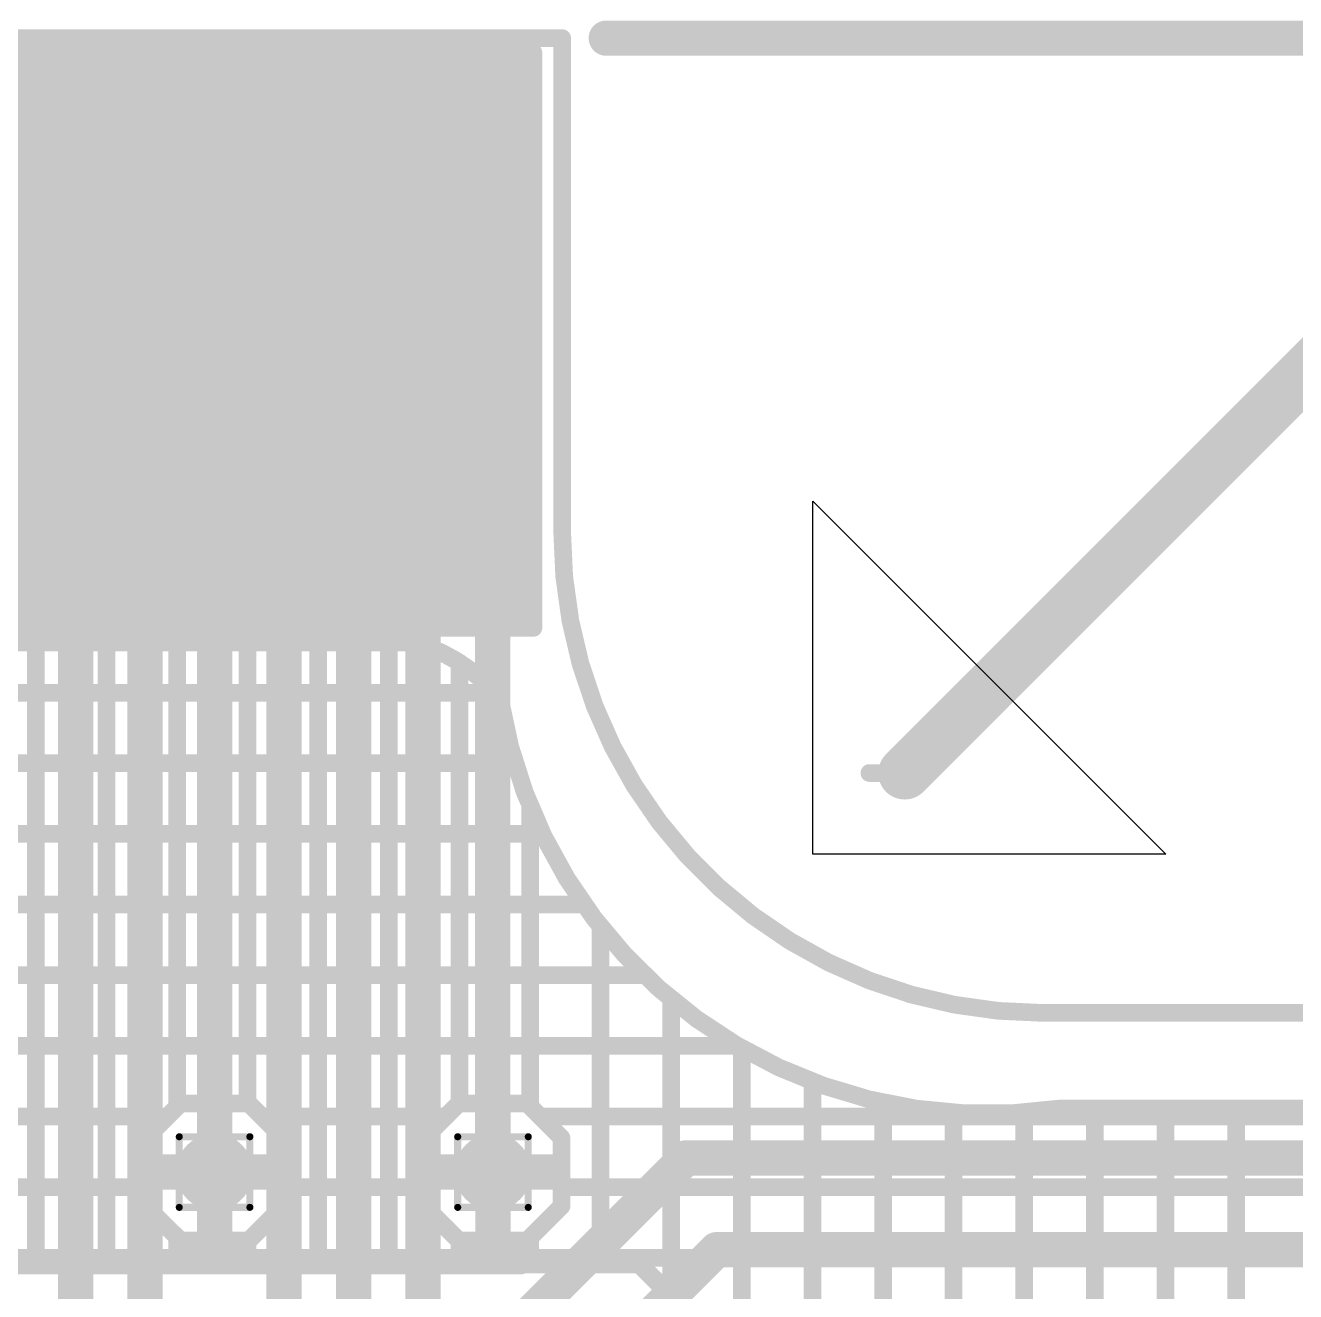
# Model space of a CAD drawing. Header units: inches. Extents: x -3.9 to 9.5, y -7 to 2.6.
# Drawn here: x 0.4977 to 0.8575, y -0.355 to 0.0036 of the extents above; entities that cross this region are included whole.
import ezdxf

# ---------------------------------------------------------------- set-up
doc = ezdxf.new("R2010")
doc.units = ezdxf.units.IN
doc.header["$MEASUREMENT"] = 0
for name, color, linetype in [('Board Outline', 216, 'Continuous'), ('Bottom Layer', 5, 'Continuous'), ('Bottom Overlay', 54, 'Continuous'), ('Bottom Paste', 16, 'Continuous'), ('Bottom Solder', 6, 'Continuous'), ('Dimension', 6, 'Continuous'), ('Drill Drawing', 1, 'Continuous'), ('Fabrication', 76, 'Continuous'), ('Top Layer', 1, 'Continuous'), ('Top Solder', 216, 'Continuous'), ('Via Holes', 16, 'Continuous')]:
    doc.layers.add(name, color=color, linetype=linetype)

# ---------------------------------------------------------------- blocks, each defined once
blk = doc.blocks.new('32_____R______P_____B_265')
at = {"layer": 'Bottom Layer'}
for points in [[(-0.29921, -0.07874), (-0.31102, -0.07874), (-0.31102, 0.07874), (-0.29921, 0.07874)], [(-0.27953, -0.07874), (-0.29134, -0.07874), (-0.29134, 0.07874), (-0.27953, 0.07874)], [(-0.25984, -0.07874), (-0.27165, -0.07874), (-0.27165, 0.07874), (-0.25984, 0.07874)], [(-0.24016, -0.07874), (-0.25197, -0.07874), (-0.25197, 0.07874), (-0.24016, 0.07874)], [(-0.22047, -0.07874), (-0.23228, -0.07874), (-0.23228, 0.07874), (-0.22047, 0.07874)], [(-0.20079, -0.07874), (-0.2126, -0.07874), (-0.2126, 0.07874), (-0.20079, 0.07874)], [(-0.1811, -0.07874), (-0.19291, -0.07874), (-0.19291, 0.07874), (-0.1811, 0.07874)], [(-0.16142, -0.07874), (-0.17323, -0.07874), (-0.17323, 0.07874), (-0.16142, 0.07874)], [(-0.14173, -0.07874), (-0.15354, -0.07874), (-0.15354, 0.07874), (-0.14173, 0.07874)], [(-0.12205, -0.07874), (-0.13386, -0.07874), (-0.13386, 0.07874), (-0.12205, 0.07874)], [(-0.10236, -0.07874), (-0.11417, -0.07874), (-0.11417, 0.07874), (-0.10236, 0.07874)], [(-0.08268, -0.07874), (-0.09449, -0.07874), (-0.09449, 0.07874), (-0.08268, 0.07874)], [(-0.06299, -0.07874), (-0.0748, -0.07874), (-0.0748, 0.07874), (-0.06299, 0.07874)], [(-0.04331, -0.07874), (-0.05512, -0.07874), (-0.05512, 0.07874), (-0.04331, 0.07874)], [(-0.02362, -0.07874), (-0.03543, -0.07874), (-0.03543, 0.07874), (-0.02362, 0.07874)], [(-0.00394, -0.07874), (-0.01575, -0.07874), (-0.01575, 0.07874), (-0.00394, 0.07874)], [(0.01575, -0.07874), (0.00394, -0.07874), (0.00394, 0.07874), (0.01575, 0.07874)], [(0.03543, -0.07874), (0.02362, -0.07874), (0.02362, 0.07874), (0.03543, 0.07874)], [(0.05512, -0.07874), (0.04331, -0.07874), (0.04331, 0.07874), (0.05512, 0.07874)], [(0.0748, -0.07874), (0.06299, -0.07874), (0.06299, 0.07874), (0.0748, 0.07874)], [(0.09449, -0.07874), (0.08268, -0.07874), (0.08268, 0.07874), (0.09449, 0.07874)], [(0.11417, -0.07874), (0.10236, -0.07874), (0.10236, 0.07874), (0.11417, 0.07874)], [(0.13386, -0.07874), (0.12205, -0.07874), (0.12205, 0.07874), (0.13386, 0.07874)], [(0.15354, -0.07874), (0.14173, -0.07874), (0.14173, 0.07874), (0.15354, 0.07874)], [(0.17323, -0.07874), (0.16142, -0.07874), (0.16142, 0.07874), (0.17323, 0.07874)], [(0.19291, -0.07874), (0.1811, -0.07874), (0.1811, 0.07874), (0.19291, 0.07874)], [(0.2126, -0.07874), (0.20079, -0.07874), (0.20079, 0.07874), (0.2126, 0.07874)], [(0.23228, -0.07874), (0.22047, -0.07874), (0.22047, 0.07874), (0.23228, 0.07874)], [(0.25197, -0.07874), (0.24016, -0.07874), (0.24016, 0.07874), (0.25197, 0.07874)], [(0.27165, -0.07874), (0.25984, -0.07874), (0.25984, 0.07874), (0.27165, 0.07874)], [(0.29134, -0.07874), (0.27953, -0.07874), (0.27953, 0.07874), (0.29134, 0.07874)], [(0.31102, -0.07874), (0.29921, -0.07874), (0.29921, 0.07874), (0.31102, 0.07874)]]:
    blk.add_hatch(color=5, dxfattribs=at).paths.add_polyline_path(points)
at = {"layer": 'Bottom Paste'}
for points in [[(-0.29921, -0.07874), (-0.31102, -0.07874), (-0.31102, 0.07874), (-0.29921, 0.07874)], [(-0.27953, -0.07874), (-0.29134, -0.07874), (-0.29134, 0.07874), (-0.27953, 0.07874)], [(-0.25984, -0.07874), (-0.27165, -0.07874), (-0.27165, 0.07874), (-0.25984, 0.07874)], [(-0.24016, -0.07874), (-0.25197, -0.07874), (-0.25197, 0.07874), (-0.24016, 0.07874)], [(-0.22047, -0.07874), (-0.23228, -0.07874), (-0.23228, 0.07874), (-0.22047, 0.07874)], [(-0.20079, -0.07874), (-0.2126, -0.07874), (-0.2126, 0.07874), (-0.20079, 0.07874)], [(-0.1811, -0.07874), (-0.19291, -0.07874), (-0.19291, 0.07874), (-0.1811, 0.07874)], [(-0.16142, -0.07874), (-0.17323, -0.07874), (-0.17323, 0.07874), (-0.16142, 0.07874)], [(-0.14173, -0.07874), (-0.15354, -0.07874), (-0.15354, 0.07874), (-0.14173, 0.07874)], [(-0.12205, -0.07874), (-0.13386, -0.07874), (-0.13386, 0.07874), (-0.12205, 0.07874)], [(-0.10236, -0.07874), (-0.11417, -0.07874), (-0.11417, 0.07874), (-0.10236, 0.07874)], [(-0.08268, -0.07874), (-0.09449, -0.07874), (-0.09449, 0.07874), (-0.08268, 0.07874)], [(-0.06299, -0.07874), (-0.0748, -0.07874), (-0.0748, 0.07874), (-0.06299, 0.07874)], [(-0.04331, -0.07874), (-0.05512, -0.07874), (-0.05512, 0.07874), (-0.04331, 0.07874)], [(-0.02362, -0.07874), (-0.03543, -0.07874), (-0.03543, 0.07874), (-0.02362, 0.07874)], [(-0.00394, -0.07874), (-0.01575, -0.07874), (-0.01575, 0.07874), (-0.00394, 0.07874)], [(0.01575, -0.07874), (0.00394, -0.07874), (0.00394, 0.07874), (0.01575, 0.07874)], [(0.03543, -0.07874), (0.02362, -0.07874), (0.02362, 0.07874), (0.03543, 0.07874)], [(0.05512, -0.07874), (0.04331, -0.07874), (0.04331, 0.07874), (0.05512, 0.07874)], [(0.0748, -0.07874), (0.06299, -0.07874), (0.06299, 0.07874), (0.0748, 0.07874)], [(0.09449, -0.07874), (0.08268, -0.07874), (0.08268, 0.07874), (0.09449, 0.07874)], [(0.11417, -0.07874), (0.10236, -0.07874), (0.10236, 0.07874), (0.11417, 0.07874)], [(0.13386, -0.07874), (0.12205, -0.07874), (0.12205, 0.07874), (0.13386, 0.07874)], [(0.15354, -0.07874), (0.14173, -0.07874), (0.14173, 0.07874), (0.15354, 0.07874)], [(0.17323, -0.07874), (0.16142, -0.07874), (0.16142, 0.07874), (0.17323, 0.07874)], [(0.19291, -0.07874), (0.1811, -0.07874), (0.1811, 0.07874), (0.19291, 0.07874)], [(0.2126, -0.07874), (0.20079, -0.07874), (0.20079, 0.07874), (0.2126, 0.07874)], [(0.23228, -0.07874), (0.22047, -0.07874), (0.22047, 0.07874), (0.23228, 0.07874)], [(0.25197, -0.07874), (0.24016, -0.07874), (0.24016, 0.07874), (0.25197, 0.07874)], [(0.27165, -0.07874), (0.25984, -0.07874), (0.25984, 0.07874), (0.27165, 0.07874)], [(0.29134, -0.07874), (0.27953, -0.07874), (0.27953, 0.07874), (0.29134, 0.07874)], [(0.31102, -0.07874), (0.29921, -0.07874), (0.29921, 0.07874), (0.31102, 0.07874)]]:
    blk.add_hatch(color=16, dxfattribs=at).paths.add_polyline_path(points)
at = {"layer": 'Bottom Solder'}
for points in [[(-0.29521, -0.08274), (-0.31502, -0.08274), (-0.31502, 0.08274), (-0.29521, 0.08274)], [(-0.27553, -0.08274), (-0.29534, -0.08274), (-0.29534, 0.08274), (-0.27553, 0.08274)], [(-0.25584, -0.08274), (-0.27565, -0.08274), (-0.27565, 0.08274), (-0.25584, 0.08274)], [(-0.23616, -0.08274), (-0.25597, -0.08274), (-0.25597, 0.08274), (-0.23616, 0.08274)], [(-0.21647, -0.08274), (-0.23628, -0.08274), (-0.23628, 0.08274), (-0.21647, 0.08274)], [(-0.19679, -0.08274), (-0.2166, -0.08274), (-0.2166, 0.08274), (-0.19679, 0.08274)], [(-0.1771, -0.08274), (-0.19691, -0.08274), (-0.19691, 0.08274), (-0.1771, 0.08274)], [(-0.15742, -0.08274), (-0.17723, -0.08274), (-0.17723, 0.08274), (-0.15742, 0.08274)], [(-0.13773, -0.08274), (-0.15754, -0.08274), (-0.15754, 0.08274), (-0.13773, 0.08274)], [(-0.11805, -0.08274), (-0.13786, -0.08274), (-0.13786, 0.08274), (-0.11805, 0.08274)], [(-0.09836, -0.08274), (-0.11817, -0.08274), (-0.11817, 0.08274), (-0.09836, 0.08274)], [(-0.07868, -0.08274), (-0.09849, -0.08274), (-0.09849, 0.08274), (-0.07868, 0.08274)], [(-0.05899, -0.08274), (-0.0788, -0.08274), (-0.0788, 0.08274), (-0.05899, 0.08274)], [(-0.03931, -0.08274), (-0.05912, -0.08274), (-0.05912, 0.08274), (-0.03931, 0.08274)], [(-0.01962, -0.08274), (-0.03943, -0.08274), (-0.03943, 0.08274), (-0.01962, 0.08274)], [(0.00006, -0.08274), (-0.01975, -0.08274), (-0.01975, 0.08274), (0.00006, 0.08274)], [(0.01975, -0.08274), (-0.00006, -0.08274), (-0.00006, 0.08274), (0.01975, 0.08274)], [(0.03943, -0.08274), (0.01962, -0.08274), (0.01962, 0.08274), (0.03943, 0.08274)], [(0.05912, -0.08274), (0.03931, -0.08274), (0.03931, 0.08274), (0.05912, 0.08274)], [(0.0788, -0.08274), (0.05899, -0.08274), (0.05899, 0.08274), (0.0788, 0.08274)], [(0.09849, -0.08274), (0.07868, -0.08274), (0.07868, 0.08274), (0.09849, 0.08274)], [(0.11817, -0.08274), (0.09836, -0.08274), (0.09836, 0.08274), (0.11817, 0.08274)], [(0.13786, -0.08274), (0.11805, -0.08274), (0.11805, 0.08274), (0.13786, 0.08274)], [(0.15754, -0.08274), (0.13773, -0.08274), (0.13773, 0.08274), (0.15754, 0.08274)], [(0.17723, -0.08274), (0.15742, -0.08274), (0.15742, 0.08274), (0.17723, 0.08274)], [(0.19691, -0.08274), (0.1771, -0.08274), (0.1771, 0.08274), (0.19691, 0.08274)], [(0.2166, -0.08274), (0.19679, -0.08274), (0.19679, 0.08274), (0.2166, 0.08274)], [(0.23628, -0.08274), (0.21647, -0.08274), (0.21647, 0.08274), (0.23628, 0.08274)], [(0.25597, -0.08274), (0.23616, -0.08274), (0.23616, 0.08274), (0.25597, 0.08274)], [(0.27565, -0.08274), (0.25584, -0.08274), (0.25584, 0.08274), (0.27565, 0.08274)], [(0.29534, -0.08274), (0.27553, -0.08274), (0.27553, 0.08274), (0.29534, 0.08274)], [(0.31502, -0.08274), (0.29521, -0.08274), (0.29521, 0.08274), (0.31502, 0.08274)]]:
    blk.add_hatch(color=6, dxfattribs=at).paths.add_polyline_path(points)
at = {"layer": 'Bottom Overlay'}
for points, const_width in [([(0.30612, 0.093), (0.29912, 0.1)], 0.00787), ([(0.31412, 0.1), (0.29912, 0.1)], 0.00787), ([(0.31412, 0.1), (0.30712, 0.093)], 0.00787), ([(0.31669, 0.084), (-0.31669, 0.084)], 0.005), ([(-0.31669, 0.084), (-0.31669, -0.079)], 0.005), ([(0.31669, 0.084), (0.19512, 0.084)], 0.005), ([(0.31669, 0.084), (0.31669, -0.079)], 0.005)]:
    blk.add_lwpolyline(points, dxfattribs=dict(at, const_width=const_width))
for points, const_width in [([(0.29715, 0.1, 1), (0.30109, 0.1, 1)], 0.00394), ([(0.29715, 0.1, 1), (0.30109, 0.1, 1)], 0.00394), ([(0.31215, 0.1, 1), (0.31609, 0.1, 1)], 0.00394), ([(0.31215, 0.1, 1), (0.31609, 0.1, 1)], 0.00394), ([(0.30415, 0.093, 1), (0.30809, 0.093, 1)], 0.00394), ([(0.30515, 0.093, 1), (0.30909, 0.093, 1)], 0.00394), ([(-0.31794, 0.084, 1), (-0.31544, 0.084, 1)], 0.0025), ([(-0.31794, 0.084, 1), (-0.31544, 0.084, 1)], 0.0025), ([(0.19387, 0.084, 1), (0.19637, 0.084, 1)], 0.0025), ([(0.31544, 0.084, 1), (0.31794, 0.084, 1)], 0.0025), ([(0.31544, 0.084, 1), (0.31794, 0.084, 1)], 0.0025), ([(0.31544, 0.084, 1), (0.31794, 0.084, 1)], 0.0025), ([(-0.31794, -0.079, 1), (-0.31544, -0.079, 1)], 0.0025), ([(0.31544, -0.079, 1), (0.31794, -0.079, 1)], 0.0025)]:
    blk.add_lwpolyline(points, format="xyb", close=True, dxfattribs=dict(at, const_width=const_width))

msp = doc.modelspace()

# ---------------------------------------------------------------- hatches: boundary and pattern name
at = {"layer": 'Bottom Layer'}
h = msp.add_hatch(color=5, dxfattribs=at)
edge = h.paths.add_edge_path()
edge.add_arc((0.55125, -0.32111), 0.00689, 0, 360)
h = msp.add_hatch(color=5, dxfattribs=at)
edge = h.paths.add_edge_path()
edge.add_arc((0.63012, -0.32111), 0.00689, 0, 360)
at = {"layer": 'Bottom Solder'}
h = msp.add_hatch(color=6, dxfattribs=at)
edge = h.paths.add_edge_path()
edge.add_arc((0.55125, -0.32111), 0.01089, 0, 360)
h = msp.add_hatch(color=6, dxfattribs=at)
edge = h.paths.add_edge_path()
edge.add_arc((0.63012, -0.32111), 0.01089, 0, 360)
at = {"layer": 'Top Layer'}
h = msp.add_hatch(color=1, dxfattribs=at)
edge = h.paths.add_edge_path()
edge.add_arc((0.55125, -0.32111), 0.00689, 0, 360)
h = msp.add_hatch(color=1, dxfattribs=at)
edge = h.paths.add_edge_path()
edge.add_arc((0.63012, -0.32111), 0.00689, 0, 360)
at = {"layer": 'Top Solder'}
h = msp.add_hatch(color=216, dxfattribs=at)
edge = h.paths.add_edge_path()
edge.add_arc((0.55125, -0.32111), 0.01089, 0, 360)
h = msp.add_hatch(color=216, dxfattribs=at)
edge = h.paths.add_edge_path()
edge.add_arc((0.63012, -0.32111), 0.01089, 0, 360)
at = {"layer": 'Via Holes'}
h = msp.add_hatch(color=7, dxfattribs=at)
edge = h.paths.add_edge_path()
edge.add_arc((0.55125, -0.32111), 0.00394, 0, 360)
h = msp.add_hatch(color=7, dxfattribs=at)
edge = h.paths.add_edge_path()
edge.add_arc((0.63012, -0.32111), 0.00394, 0, 360)

# ---------------------------------------------------------------- linework, layer by layer
at = {"layer": 'Board Outline', "const_width": 0.005}
for points in [[(0, 0), (0.64972, 0)], [(0.64972, -0.13992), (0.64972, 0)], [(0.78584, -0.27604), (0.92991, -0.27604)]]:
    msp.add_lwpolyline(points, dxfattribs=at)
at = {"layer": 'Board Outline', "const_width": 0.0025}
for points in [[(0.64847, 0, 1), (0.65097, 0, 1)], [(0.64847, 0, 1), (0.65097, 0, 1)], [(0.64847, -0.13992, 1), (0.65097, -0.13992, 1)], [(0.64847, -0.13992, 1), (0.65097, -0.13992, 1)], [(0.78459, -0.27604, 1), (0.78709, -0.27604, 1)], [(0.78459, -0.27604, 1), (0.78709, -0.27604, 1)]]:
    msp.add_lwpolyline(points, format="xyb", close=True, dxfattribs=at)
at = {"layer": 'Board Outline', "const_width": 0.005}
msp.add_lwpolyline([(0.78584, -0.27604, -0.414214), (0.64972, -0.13992)], format="xyb", dxfattribs=at)
at = {"layer": 'Bottom Layer', "const_width": 0.01}
for points in [[(0.51188, -0.38081), (0.51188, -0.08301)], [(0.53157, -0.44111), (0.53157, -0.08301)], [(0.55125, -0.32112), (0.55125, -0.08301)], [(0.57094, -0.44729), (0.57094, -0.08301)], [(0.59062, -0.38081), (0.59062, -0.08301)], [(0.61031, -0.43956), (0.61031, -0.08301)], [(0.62999, -0.32111), (0.62999, -0.08301)], [(0.63175, -0.37011), (0.68475, -0.31711)], [(0.68475, -0.31711), (0.92505, -0.31711)], [(0.65575, -0.38081), (0.69346, -0.34311)], [(0.69346, -0.34311), (0.92505, -0.34311)]]:
    msp.add_lwpolyline(points, dxfattribs=at)
at = {"layer": 'Bottom Layer', "const_width": 0.005}
for points in [[(0.50938, -0.08301, 1), (0.51438, -0.08301, 1)], [(0.52907, -0.08301, 1), (0.53407, -0.08301, 1)], [(0.54875, -0.08301, 1), (0.55375, -0.08301, 1)], [(0.56844, -0.08301, 1), (0.57344, -0.08301, 1)], [(0.58812, -0.08301, 1), (0.59312, -0.08301, 1)], [(0.60781, -0.08301, 1), (0.61281, -0.08301, 1)], [(0.62749, -0.08301, 1), (0.63249, -0.08301, 1)], [(0.68225, -0.31711, 1), (0.68725, -0.31711, 1)], [(0.68225, -0.31711, 1), (0.68725, -0.31711, 1)], [(0.54875, -0.32112, 1), (0.55375, -0.32112, 1)], [(0.62749, -0.32111, 1), (0.63249, -0.32111, 1)], [(0.69096, -0.34311, 1), (0.69596, -0.34311, 1)], [(0.69096, -0.34311, 1), (0.69596, -0.34311, 1)]]:
    msp.add_lwpolyline(points, format="xyb", close=True, dxfattribs=at)
at = {"layer": 'Dimension', "const_width": 0.01}
msp.add_lwpolyline([(0.66222, 0), (5.8, 0)], dxfattribs=at)
at = {"layer": 'Dimension', "const_width": 0.005}
msp.add_lwpolyline([(0.65972, 0, 1), (0.66472, 0, 1)], format="xyb", close=True, dxfattribs=at)
at = {"layer": 'Drill Drawing', "const_width": 0.002}
for points in [[(0.54125, -0.31111), (0.56125, -0.31111)], [(0.54125, -0.33111), (0.54125, -0.31111)], [(0.56125, -0.33111), (0.56125, -0.31111)], [(0.62012, -0.31111), (0.64012, -0.31111)], [(0.62012, -0.33111), (0.62012, -0.31111)], [(0.64012, -0.33111), (0.64012, -0.31111)], [(0.54125, -0.33111), (0.56125, -0.33111)], [(0.62012, -0.33111), (0.64012, -0.33111)]]:
    msp.add_lwpolyline(points, dxfattribs=at)
at = {"layer": 'Drill Drawing', "const_width": 0.001}
for points in [[(0.54075, -0.31111, 1), (0.54175, -0.31111, 1)], [(0.54075, -0.31111, 1), (0.54175, -0.31111, 1)], [(0.56075, -0.31111, 1), (0.56175, -0.31111, 1)], [(0.56075, -0.31111, 1), (0.56175, -0.31111, 1)], [(0.61962, -0.31111, 1), (0.62062, -0.31111, 1)], [(0.61962, -0.31111, 1), (0.62062, -0.31111, 1)], [(0.63962, -0.31111, 1), (0.64062, -0.31111, 1)], [(0.63962, -0.31111, 1), (0.64062, -0.31111, 1)], [(0.54075, -0.33111, 1), (0.54175, -0.33111, 1)], [(0.54075, -0.33111, 1), (0.54175, -0.33111, 1)], [(0.56075, -0.33111, 1), (0.56175, -0.33111, 1)], [(0.56075, -0.33111, 1), (0.56175, -0.33111, 1)], [(0.61962, -0.33111, 1), (0.62062, -0.33111, 1)], [(0.61962, -0.33111, 1), (0.62062, -0.33111, 1)], [(0.63962, -0.33111, 1), (0.64062, -0.33111, 1)], [(0.63962, -0.33111, 1), (0.64062, -0.33111, 1)]]:
    msp.add_lwpolyline(points, format="xyb", close=True, dxfattribs=at)
at = {"layer": 'Fabrication'}
for p, q in [((0.72075, -0.23111), (0.72075, -0.13111)), ((0.72075, -0.13111), (0.82075, -0.23111)), ((0.82075, -0.23111), (0.72075, -0.23111))]:
    msp.add_line(p, q, dxfattribs=at)
for points, const_width in [([(0.74675, -0.20811), (1.31225, 0.35739)], 0.015), ([(0.73675, -0.20811), (0.74675, -0.20811)], 0.005)]:
    msp.add_lwpolyline(points, dxfattribs=dict(at, const_width=const_width))
for points, const_width in [([(0.743, -0.20811, 1), (0.7505, -0.20811, 1)], 0.0075), ([(0.7355, -0.20811, 1), (0.738, -0.20811, 1)], 0.0025), ([(0.7455, -0.20811, 1), (0.748, -0.20811, 1)], 0.0025)]:
    msp.add_lwpolyline(points, format="xyb", close=True, dxfattribs=dict(at, const_width=const_width))
at = {"layer": 'Top Layer'}
for points, const_width in [([(0.04075, -0.17111), (0.60776, -0.17111)], 0.005), ([(0.50062, -0.34761), (0.50062, -0.17111)], 0.005), ([(0.52062, -0.34761), (0.52062, -0.17111)], 0.005), ([(0.54062, -0.30266), (0.54062, -0.17111)], 0.005), ([(0.56062, -0.30172), (0.56062, -0.17111)], 0.005), ([(0.58062, -0.34761), (0.58062, -0.17111)], 0.005), ([(0.60062, -0.34761), (0.60062, -0.17111)], 0.005), ([(0.62062, -0.30172), (0.62062, -0.17683)], 0.005), ([(0.01522, -0.18536), (0.63049, -0.18536)], 0.005), ([(0.00956, -0.20536), (0.63635, -0.20536)], 0.005), ([(0.64062, -0.30253), (0.64062, -0.21741)], 0.005), ([(0.00336, -0.22536), (0.64415, -0.22536)], 0.005), ([(-0.00718, -0.24536), (0.65592, -0.24536)], 0.005), ([(0.66062, -0.34731), (0.66062, -0.25164)], 0.005), ([(-0.02374, -0.26536), (0.67308, -0.26536)], 0.005), ([(0.68062, -0.35613), (0.68062, -0.27214)], 0.005), ([(-0.0516, -0.28536), (0.69943, -0.28536)], 0.005), ([(0.70062, -0.37816), (0.70062, -0.28605)], 0.005), ([(0.72062, -0.37672), (0.72062, -0.29551)], 0.005), ([(0.53186, -0.31142), (0.54156, -0.30172)], 0.005), ([(0.54156, -0.30172), (0.56095, -0.30172)], 0.005), ([(0.55125, -0.32111), (0.55125, -0.30422)], 0.01), ([(0.56095, -0.30172), (0.57064, -0.31142)], 0.005), ([(0.61074, -0.31142), (0.62043, -0.30172)], 0.005), ([(0.62043, -0.30172), (0.63982, -0.30172)], 0.005), ([(0.63012, -0.32111), (0.63012, -0.30422)], 0.01), ([(0.63982, -0.30172), (0.64951, -0.31142)], 0.005), ([(0.74062, -0.77111), (0.74062, -0.30144)], 0.005), ([(0.76062, -0.77863), (0.76062, -0.30428)], 0.005), ([(0.78062, -0.82336), (0.78062, -0.30424)], 0.005), ([(0.79075, -0.30311), (0.90832, -0.30311)], 0.005), ([(0.80062, -0.83111), (0.80062, -0.30311)], 0.005), ([(0.82062, -0.83111), (0.82062, -0.30311)], 0.005), ([(0.84062, -0.83111), (0.84062, -0.30311)], 0.005), ([(0.48598, -0.30536), (0.53792, -0.30536)], 0.005), ([(0.56459, -0.30536), (0.61679, -0.30536)], 0.005), ([(0.64346, -0.30536), (0.92007, -0.30536)], 0.005), ([(0.53186, -0.33081), (0.53186, -0.31142)], 0.005), ([(0.57064, -0.33081), (0.57064, -0.31142)], 0.005), ([(0.61074, -0.33081), (0.61074, -0.31142)], 0.005), ([(0.64951, -0.33081), (0.64951, -0.31142)], 0.005), ([(0.53436, -0.32111), (0.55125, -0.32111)], 0.01), ([(0.55125, -0.32111), (0.56814, -0.32111)], 0.01), ([(0.55125, -0.338), (0.55125, -0.32111)], 0.01), ([(0.61324, -0.32111), (0.63012, -0.32111)], 0.01), ([(0.63012, -0.32111), (0.64701, -0.32111)], 0.01), ([(0.63012, -0.338), (0.63012, -0.32111)], 0.01), ([(0.49203, -0.32536), (0.53186, -0.32536)], 0.005), ([(0.57064, -0.32536), (0.61074, -0.32536)], 0.005), ([(0.64951, -0.32536), (0.93075, -0.32536)], 0.005), ([(0.53186, -0.33081), (0.54156, -0.3405)], 0.005), ([(0.56095, -0.3405), (0.57064, -0.33081)], 0.005), ([(0.61074, -0.33081), (0.62043, -0.3405)], 0.005), ([(0.63982, -0.3405), (0.64951, -0.33081)], 0.005), ([(0.54062, -0.34761), (0.54062, -0.33957)], 0.005), ([(0.54156, -0.3405), (0.56095, -0.3405)], 0.005), ([(0.56062, -0.34761), (0.56062, -0.3405)], 0.005), ([(0.62043, -0.3405), (0.63982, -0.3405)], 0.005), ([(0.62062, -0.34761), (0.62062, -0.3405)], 0.005), ([(0.64062, -0.34731), (0.64062, -0.3397)], 0.005), ([(-0.27054, -0.34536), (0.93075, -0.34536)], 0.005), ([(0.33191, -0.34761), (0.638, -0.34761)], 0.005), ([(0.6383, -0.34731), (0.6718, -0.34731)], 0.005), ([(0.6718, -0.34731), (0.68855, -0.36406)], 0.005), ([(0.6718, -0.34761), (0.68855, -0.36436)], 0.005)]:
    msp.add_lwpolyline(points, dxfattribs=dict(at, const_width=const_width))
for points, const_width in [([(0.49937, -0.17111, 1), (0.50187, -0.17111, 1)], 0.0025), ([(0.51937, -0.17111, 1), (0.52187, -0.17111, 1)], 0.0025), ([(0.53937, -0.17111, 1), (0.54187, -0.17111, 1)], 0.0025), ([(0.55937, -0.17111, 1), (0.56187, -0.17111, 1)], 0.0025), ([(0.57937, -0.17111, 1), (0.58187, -0.17111, 1)], 0.0025), ([(0.59937, -0.17111, 1), (0.60187, -0.17111, 1)], 0.0025), ([(0.60651, -0.17111, 1), (0.60901, -0.17111, 1)], 0.0025), ([(0.60651, -0.17111, 1), (0.60901, -0.17111, 1)], 0.0025), ([(0.61937, -0.17683, 1), (0.62187, -0.17683, 1)], 0.0025), ([(0.62924, -0.18536, 1), (0.63174, -0.18536, 1)], 0.0025), ([(0.6309, -0.18738, 1), (0.6334, -0.18738, 1)], 0.0025), ([(0.6309, -0.18738, 1), (0.6334, -0.18738, 1)], 0.0025), ([(0.6351, -0.20536, 1), (0.6376, -0.20536, 1)], 0.0025), ([(0.63937, -0.21741, 1), (0.64187, -0.21741, 1)], 0.0025), ([(0.6429, -0.22536, 1), (0.6454, -0.22536, 1)], 0.0025), ([(0.65467, -0.24536, 1), (0.65717, -0.24536, 1)], 0.0025), ([(0.65937, -0.25164, 1), (0.66187, -0.25164, 1)], 0.0025), ([(0.67183, -0.26536, 1), (0.67433, -0.26536, 1)], 0.0025), ([(0.67937, -0.27214, 1), (0.68187, -0.27214, 1)], 0.0025), ([(0.69818, -0.28536, 1), (0.70068, -0.28536, 1)], 0.0025), ([(0.69937, -0.28605, 1), (0.70187, -0.28605, 1)], 0.0025), ([(0.71937, -0.29551, 1), (0.72187, -0.29551, 1)], 0.0025), ([(0.53937, -0.30266, 1), (0.54187, -0.30266, 1)], 0.0025), ([(0.54031, -0.30172, 1), (0.54281, -0.30172, 1)], 0.0025), ([(0.54031, -0.30172, 1), (0.54281, -0.30172, 1)], 0.0025), ([(0.54875, -0.30422, 1), (0.55375, -0.30422, 1)], 0.005), ([(0.55937, -0.30172, 1), (0.56187, -0.30172, 1)], 0.0025), ([(0.5597, -0.30172, 1), (0.5622, -0.30172, 1)], 0.0025), ([(0.5597, -0.30172, 1), (0.5622, -0.30172, 1)], 0.0025), ([(0.61918, -0.30172, 1), (0.62168, -0.30172, 1)], 0.0025), ([(0.61918, -0.30172, 1), (0.62168, -0.30172, 1)], 0.0025), ([(0.61937, -0.30172, 1), (0.62187, -0.30172, 1)], 0.0025), ([(0.62762, -0.30422, 1), (0.63262, -0.30422, 1)], 0.005), ([(0.63857, -0.30172, 1), (0.64107, -0.30172, 1)], 0.0025), ([(0.63857, -0.30172, 1), (0.64107, -0.30172, 1)], 0.0025), ([(0.63937, -0.30253, 1), (0.64187, -0.30253, 1)], 0.0025), ([(0.73937, -0.30144, 1), (0.74187, -0.30144, 1)], 0.0025), ([(0.75937, -0.30428, 1), (0.76187, -0.30428, 1)], 0.0025), ([(0.77937, -0.30424, 1), (0.78187, -0.30424, 1)], 0.0025), ([(0.7895, -0.30311, 1), (0.792, -0.30311, 1)], 0.0025), ([(0.78951, -0.30311, 1), (0.792, -0.30311, 1)], 0.0025), ([(0.79937, -0.30311, 1), (0.80187, -0.30311, 1)], 0.0025), ([(0.81937, -0.30311, 1), (0.82187, -0.30311, 1)], 0.0025), ([(0.83937, -0.30311, 1), (0.84187, -0.30311, 1)], 0.0025), ([(0.53667, -0.30536, 1), (0.53917, -0.30536, 1)], 0.0025), ([(0.56334, -0.30536, 1), (0.56583, -0.30536, 1)], 0.0025), ([(0.61554, -0.30536, 1), (0.61804, -0.30536, 1)], 0.0025), ([(0.64221, -0.30536, 1), (0.64471, -0.30536, 1)], 0.0025), ([(0.53061, -0.31142, 1), (0.53311, -0.31142, 1)], 0.0025), ([(0.53061, -0.31142, 1), (0.53311, -0.31142, 1)], 0.0025), ([(0.56939, -0.31142, 1), (0.57189, -0.31142, 1)], 0.0025), ([(0.56939, -0.31142, 1), (0.57189, -0.31142, 1)], 0.0025), ([(0.60949, -0.31142, 1), (0.61199, -0.31142, 1)], 0.0025), ([(0.60949, -0.31142, 1), (0.61199, -0.31142, 1)], 0.0025), ([(0.64826, -0.31142, 1), (0.65076, -0.31142, 1)], 0.0025), ([(0.64826, -0.31142, 1), (0.65076, -0.31142, 1)], 0.0025), ([(0.53186, -0.32111, 1), (0.53686, -0.32111, 1)], 0.005), ([(0.54875, -0.32111, 1), (0.55375, -0.32111, 1)], 0.005), ([(0.54875, -0.32111, 1), (0.55375, -0.32111, 1)], 0.005), ([(0.54875, -0.32111, 1), (0.55375, -0.32111, 1)], 0.005), ([(0.54875, -0.32111, 1), (0.55375, -0.32111, 1)], 0.005), ([(0.56564, -0.32111, 1), (0.57064, -0.32111, 1)], 0.005), ([(0.61074, -0.32111, 1), (0.61574, -0.32111, 1)], 0.005), ([(0.62762, -0.32111, 1), (0.63262, -0.32111, 1)], 0.005), ([(0.62762, -0.32111, 1), (0.63262, -0.32111, 1)], 0.005), ([(0.62762, -0.32111, 1), (0.63262, -0.32111, 1)], 0.005), ([(0.62762, -0.32111, 1), (0.63262, -0.32111, 1)], 0.005), ([(0.64451, -0.32111, 1), (0.64951, -0.32111, 1)], 0.005), ([(0.53061, -0.32536, 1), (0.53311, -0.32536, 1)], 0.0025), ([(0.56939, -0.32536, 1), (0.57189, -0.32536, 1)], 0.0025), ([(0.60949, -0.32536, 1), (0.61199, -0.32536, 1)], 0.0025), ([(0.64826, -0.32536, 1), (0.65076, -0.32536, 1)], 0.0025), ([(0.53061, -0.33081, 1), (0.53311, -0.33081, 1)], 0.0025), ([(0.53061, -0.33081, 1), (0.53311, -0.33081, 1)], 0.0025), ([(0.56939, -0.33081, 1), (0.57189, -0.33081, 1)], 0.0025), ([(0.56939, -0.33081, 1), (0.57189, -0.33081, 1)], 0.0025), ([(0.60949, -0.33081, 1), (0.61199, -0.33081, 1)], 0.0025), ([(0.60949, -0.33081, 1), (0.61199, -0.33081, 1)], 0.0025), ([(0.64826, -0.33081, 1), (0.65076, -0.33081, 1)], 0.0025), ([(0.64826, -0.33081, 1), (0.65076, -0.33081, 1)], 0.0025), ([(0.54875, -0.338, 1), (0.55375, -0.338, 1)], 0.005), ([(0.62762, -0.338, 1), (0.63262, -0.338, 1)], 0.005), ([(0.53937, -0.33957, 1), (0.54187, -0.33957, 1)], 0.0025), ([(0.54031, -0.3405, 1), (0.54281, -0.3405, 1)], 0.0025), ([(0.54031, -0.3405, 1), (0.54281, -0.3405, 1)], 0.0025), ([(0.55937, -0.3405, 1), (0.56187, -0.3405, 1)], 0.0025), ([(0.5597, -0.3405, 1), (0.5622, -0.3405, 1)], 0.0025), ([(0.5597, -0.3405, 1), (0.5622, -0.3405, 1)], 0.0025), ([(0.61918, -0.3405, 1), (0.62168, -0.3405, 1)], 0.0025), ([(0.61918, -0.3405, 1), (0.62168, -0.3405, 1)], 0.0025), ([(0.61937, -0.3405, 1), (0.62187, -0.3405, 1)], 0.0025), ([(0.63857, -0.3405, 1), (0.64107, -0.3405, 1)], 0.0025), ([(0.63857, -0.3405, 1), (0.64107, -0.3405, 1)], 0.0025), ([(0.63937, -0.3397, 1), (0.64187, -0.3397, 1)], 0.0025), ([(0.49937, -0.34761, 1), (0.50187, -0.34761, 1)], 0.0025), ([(0.51937, -0.34761, 1), (0.52187, -0.34761, 1)], 0.0025), ([(0.53937, -0.34761, 1), (0.54187, -0.34761, 1)], 0.0025), ([(0.55937, -0.34761, 1), (0.56187, -0.34761, 1)], 0.0025), ([(0.57937, -0.34761, 1), (0.58187, -0.34761, 1)], 0.0025), ([(0.59937, -0.34761, 1), (0.60187, -0.34761, 1)], 0.0025), ([(0.61937, -0.34761, 1), (0.62187, -0.34761, 1)], 0.0025), ([(0.63675, -0.34761, 1), (0.63925, -0.34761, 1)], 0.0025), ([(0.63705, -0.34731, 1), (0.63955, -0.34731, 1)], 0.0025), ([(0.63937, -0.34731, 1), (0.64187, -0.34731, 1)], 0.0025), ([(0.65937, -0.34731, 1), (0.66187, -0.34731, 1)], 0.0025), ([(0.67055, -0.34731, 1), (0.67305, -0.34731, 1)], 0.0025), ([(0.67055, -0.34731, 1), (0.67305, -0.34731, 1)], 0.0025), ([(0.67055, -0.34761, 1), (0.67305, -0.34761, 1)], 0.0025), ([(0.67937, -0.35613, 1), (0.68187, -0.35613, 1)], 0.0025)]:
    msp.add_lwpolyline(points, format="xyb", close=True, dxfattribs=dict(at, const_width=const_width))
at = {"layer": 'Top Layer', "const_width": 0.005}
for points in [[(0.60776, -0.17111, -0.162664), (0.63215, -0.18738)], [(0.79075, -0.30311, -0.409362), (0.63215, -0.18738)]]:
    msp.add_lwpolyline(points, format="xyb", dxfattribs=at)

# ---------------------------------------------------------------- block references
at = {"rotation": 180}
msp.add_blockref('32_____R______P_____B_265', (0.32487, -0.08301), dxfattribs=at)

doc.saveas('drawing.dxf')
